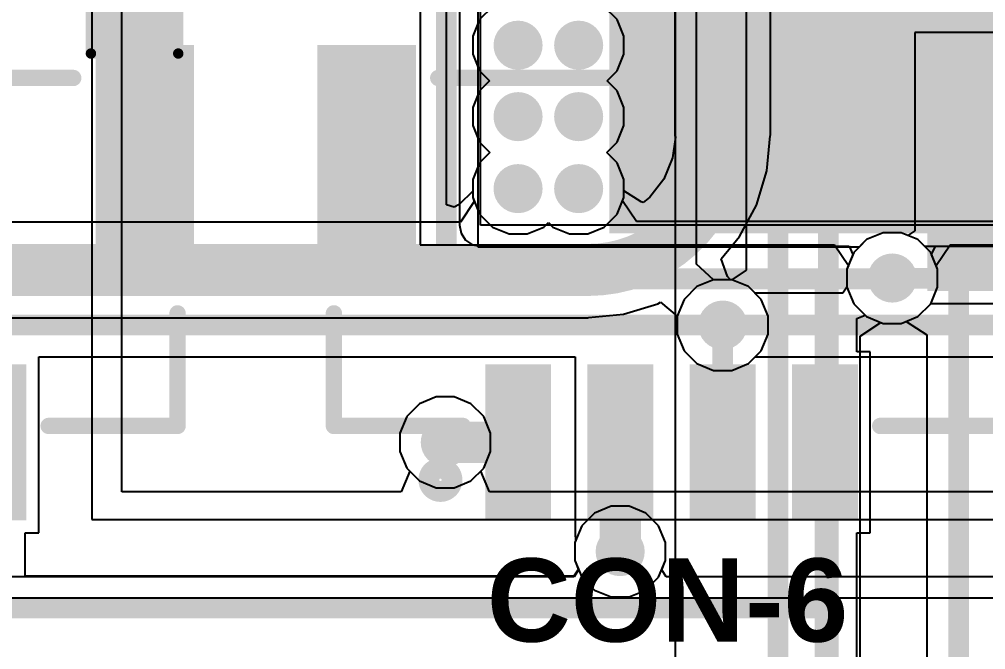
# Model space of a CAD drawing. Header units: inches. Extents: x -0.01 to 2.44, y -0.01 to 2.26.
# Drawn here: x 0.7001 to 1.1649, y 0.6153 to 0.9184 of the extents above; entities that cross this region are included whole.
import ezdxf

# ---------------------------------------------------------------- set-up
doc = ezdxf.new("R2010")
doc.units = ezdxf.units.IN
doc.header["$MEASUREMENT"] = 0
for name, color, linetype in [('Bottom Layer', 5, 'Continuous'), ('Bottom Overlay', 54, 'Continuous'), ('Bottom Paste', 16, 'Continuous'), ('Bottom Solder', 6, 'Continuous'), ('GROUND', 16, 'Continuous'), ('POWER', 76, 'Continuous'), ('SIGNAL1', 90, 'Continuous'), ('SIGNAL2', 156, 'Continuous'), ('Top Layer', 1, 'Continuous'), ('Top Overlay', 2, 'Continuous'), ('Top Paste', 8, 'Continuous'), ('Top Solder', 216, 'Continuous'), ('Via Holes', 16, 'Continuous')]:
    doc.layers.add(name, color=color, linetype=linetype)
doc.styles.add('Arial_Bold', font='', dxfattribs={"height": 0.2})
doc.styles.get('Arial_Bold').set_extended_font_data('Arial', bold=True)

# ---------------------------------------------------------------- blocks, each defined once
blk = doc.blocks.new('RES_3920_B_46')
at = {"layer": 'Bottom Layer'}
for points in [[(-0.21654, 0.12205), (-0.11024, 0.12205), (-0.11024, -0.12205), (-0.21654, -0.12205)], [(0.11024, 0.12205), (0.21654, 0.12205), (0.21654, -0.12205), (0.11024, -0.12205)]]:
    blk.add_hatch(color=5, dxfattribs=at).paths.add_polyline_path(points)
at = {"layer": 'Bottom Paste'}
for points in [[(-0.21654, 0.12205), (-0.11024, 0.12205), (-0.11024, -0.12205), (-0.21654, -0.12205)], [(0.11024, 0.12205), (0.21654, 0.12205), (0.21654, -0.12205), (0.11024, -0.12205)]]:
    blk.add_hatch(color=16, dxfattribs=at).paths.add_polyline_path(points)
at = {"layer": 'Bottom Solder'}
for points in [[(-0.22054, 0.12605), (-0.10624, 0.12605), (-0.10624, -0.12605), (-0.22054, -0.12605)], [(0.10624, 0.12605), (0.22054, 0.12605), (0.22054, -0.12605), (0.10624, -0.12605)]]:
    blk.add_hatch(color=6, dxfattribs=at).paths.add_polyline_path(points)
at = {"layer": 'Bottom Overlay'}
for points in [[(0.082, 0.111, 0.005, 0.005, 0), (-0.088, 0.111, 0.005, 0.005, 0)], [(0.082, -0.111, 0.005, 0.005, 0), (-0.088, -0.111, 0.005, 0.005, 0)]]:
    blk.add_lwpolyline(points, format="xyseb", dxfattribs=at)
for points in [[(-0.08925, 0.111, 0.0025, 0.0025, 1), (-0.08675, 0.111, 0.0025, 0.0025, 1)], [(0.08075, 0.111, 0.0025, 0.0025, 1), (0.08325, 0.111, 0.0025, 0.0025, 1)], [(-0.08925, -0.111, 0.0025, 0.0025, 1), (-0.08675, -0.111, 0.0025, 0.0025, 1)], [(0.08075, -0.111, 0.0025, 0.0025, 1), (0.08325, -0.111, 0.0025, 0.0025, 1)]]:
    blk.add_lwpolyline(points, format="xyseb", close=True, dxfattribs=at)
blk = doc.blocks.new('BM04B_GHS_TBT_89')
at = {"layer": 'Top Layer'}
for points in [[(-0.08563, 0.125), (-0.06201, 0.125), (-0.06201, 0.05807), (-0.08563, 0.05807)], [(-0.03642, 0.125), (-0.0128, 0.125), (-0.0128, 0.05807), (-0.03642, 0.05807)], [(0.0128, 0.125), (0.03642, 0.125), (0.03642, 0.05807), (0.0128, 0.05807)], [(0.06201, 0.125), (0.08563, 0.125), (0.08563, 0.05807), (0.06201, 0.05807)], [(-0.16634, 0.01476), (-0.12697, 0.01476), (-0.12697, -0.09547), (-0.16634, -0.09547)], [(0.12697, 0.01476), (0.16634, 0.01476), (0.16634, -0.09547), (0.12697, -0.09547)]]:
    blk.add_hatch(color=1, dxfattribs=at).paths.add_polyline_path(points)
at = {"layer": 'Top Paste'}
for points in [[(-0.08563, 0.125), (-0.06201, 0.125), (-0.06201, 0.05807), (-0.08563, 0.05807)], [(-0.03642, 0.125), (-0.0128, 0.125), (-0.0128, 0.05807), (-0.03642, 0.05807)], [(0.0128, 0.125), (0.03642, 0.125), (0.03642, 0.05807), (0.0128, 0.05807)], [(0.06201, 0.125), (0.08563, 0.125), (0.08563, 0.05807), (0.06201, 0.05807)], [(-0.16634, 0.01476), (-0.12697, 0.01476), (-0.12697, -0.09547), (-0.16634, -0.09547)], [(0.12697, 0.01476), (0.16634, 0.01476), (0.16634, -0.09547), (0.12697, -0.09547)]]:
    blk.add_hatch(color=8, dxfattribs=at).paths.add_polyline_path(points)
at = {"layer": 'Top Solder'}
for points in [[(-0.08963, 0.129), (-0.05801, 0.129), (-0.05801, 0.05407), (-0.08963, 0.05407)], [(-0.04042, 0.129), (-0.0088, 0.129), (-0.0088, 0.05407), (-0.04042, 0.05407)], [(0.0088, 0.129), (0.04042, 0.129), (0.04042, 0.05407), (0.0088, 0.05407)], [(0.05801, 0.129), (0.08963, 0.129), (0.08963, 0.05407), (0.05801, 0.05407)], [(-0.17034, 0.01876), (-0.12297, 0.01876), (-0.12297, -0.09947), (-0.17034, -0.09947)], [(0.12297, 0.01876), (0.17034, 0.01876), (0.17034, -0.09947), (0.12297, -0.09947)]]:
    blk.add_hatch(color=216, dxfattribs=at).paths.add_polyline_path(points)
at = {"layer": 'Top Overlay'}
for points in [[(-0.10039, 0.08366, 0.00787, 0.00787, 0), (-0.1624, 0.08366, 0.00787, 0.00787, 0)], [(-0.1624, 0.08366, 0.00787, 0.00787, 0), (-0.1624, 0.02953, 0.00787, 0.00787, 0)], [(0.1624, 0.08366, 0.00787, 0.00787, 0), (0.10039, 0.08366, 0.00787, 0.00787, 0)], [(0.1624, 0.08366, 0.00787, 0.00787, 0), (0.1624, 0.02953, 0.00787, 0.00787, 0)], [(0.1122, -0.08366, 0.00787, 0.00787, 0), (-0.1122, -0.08366, 0.00787, 0.00787, 0)]]:
    blk.add_lwpolyline(points, format="xyseb", dxfattribs=at)
for points in [[(-0.16437, 0.08366, 0.00394, 0.00394, 1), (-0.16043, 0.08366, 0.00394, 0.00394, 1)], [(-0.16437, 0.08366, 0.00394, 0.00394, 1), (-0.16043, 0.08366, 0.00394, 0.00394, 1)], [(-0.10236, 0.08366, 0.00394, 0.00394, 1), (-0.09843, 0.08366, 0.00394, 0.00394, 1)], [(0.09843, 0.08366, 0.00394, 0.00394, 1), (0.10236, 0.08366, 0.00394, 0.00394, 1)], [(0.16043, 0.08366, 0.00394, 0.00394, 1), (0.16437, 0.08366, 0.00394, 0.00394, 1)], [(0.16043, 0.08366, 0.00394, 0.00394, 1), (0.16437, 0.08366, 0.00394, 0.00394, 1)], [(-0.16437, 0.02953, 0.00394, 0.00394, 1), (-0.16043, 0.02953, 0.00394, 0.00394, 1)], [(0.16043, 0.02953, 0.00394, 0.00394, 1), (0.16437, 0.02953, 0.00394, 0.00394, 1)], [(-0.11417, -0.08366, 0.00394, 0.00394, 1), (-0.11024, -0.08366, 0.00394, 0.00394, 1)], [(0.11024, -0.08366, 0.00394, 0.00394, 1), (0.11417, -0.08366, 0.00394, 0.00394, 1)]]:
    blk.add_lwpolyline(points, format="xyseb", close=True, dxfattribs=at)
blk = doc.blocks.new('BM04B_GHS_TBT_93')
at = {"layer": 'Top Layer'}
for points in [[(-0.08563, 0.125), (-0.06201, 0.125), (-0.06201, 0.05807), (-0.08563, 0.05807)], [(-0.03642, 0.125), (-0.0128, 0.125), (-0.0128, 0.05807), (-0.03642, 0.05807)], [(0.0128, 0.125), (0.03642, 0.125), (0.03642, 0.05807), (0.0128, 0.05807)], [(0.06201, 0.125), (0.08563, 0.125), (0.08563, 0.05807), (0.06201, 0.05807)], [(-0.16634, 0.01476), (-0.12697, 0.01476), (-0.12697, -0.09547), (-0.16634, -0.09547)], [(0.12697, 0.01476), (0.16634, 0.01476), (0.16634, -0.09547), (0.12697, -0.09547)]]:
    blk.add_hatch(color=1, dxfattribs=at).paths.add_polyline_path(points)
at = {"layer": 'Top Paste'}
for points in [[(-0.08563, 0.125), (-0.06201, 0.125), (-0.06201, 0.05807), (-0.08563, 0.05807)], [(-0.03642, 0.125), (-0.0128, 0.125), (-0.0128, 0.05807), (-0.03642, 0.05807)], [(0.0128, 0.125), (0.03642, 0.125), (0.03642, 0.05807), (0.0128, 0.05807)], [(0.06201, 0.125), (0.08563, 0.125), (0.08563, 0.05807), (0.06201, 0.05807)], [(-0.16634, 0.01476), (-0.12697, 0.01476), (-0.12697, -0.09547), (-0.16634, -0.09547)], [(0.12697, 0.01476), (0.16634, 0.01476), (0.16634, -0.09547), (0.12697, -0.09547)]]:
    blk.add_hatch(color=8, dxfattribs=at).paths.add_polyline_path(points)
at = {"layer": 'Top Solder'}
for points in [[(-0.08963, 0.129), (-0.05801, 0.129), (-0.05801, 0.05407), (-0.08963, 0.05407)], [(-0.04042, 0.129), (-0.0088, 0.129), (-0.0088, 0.05407), (-0.04042, 0.05407)], [(0.0088, 0.129), (0.04042, 0.129), (0.04042, 0.05407), (0.0088, 0.05407)], [(0.05801, 0.129), (0.08963, 0.129), (0.08963, 0.05407), (0.05801, 0.05407)], [(-0.17034, 0.01876), (-0.12297, 0.01876), (-0.12297, -0.09947), (-0.17034, -0.09947)], [(0.12297, 0.01876), (0.17034, 0.01876), (0.17034, -0.09947), (0.12297, -0.09947)]]:
    blk.add_hatch(color=216, dxfattribs=at).paths.add_polyline_path(points)
at = {"layer": 'Top Overlay'}
for points in [[(-0.10039, 0.08366, 0.00787, 0.00787, 0), (-0.1624, 0.08366, 0.00787, 0.00787, 0)], [(-0.1624, 0.08366, 0.00787, 0.00787, 0), (-0.1624, 0.02953, 0.00787, 0.00787, 0)], [(0.1624, 0.08366, 0.00787, 0.00787, 0), (0.10039, 0.08366, 0.00787, 0.00787, 0)], [(0.1624, 0.08366, 0.00787, 0.00787, 0), (0.1624, 0.02953, 0.00787, 0.00787, 0)], [(0.1122, -0.08366, 0.00787, 0.00787, 0), (-0.1122, -0.08366, 0.00787, 0.00787, 0)]]:
    blk.add_lwpolyline(points, format="xyseb", dxfattribs=at)
for points in [[(-0.16437, 0.08366, 0.00394, 0.00394, 1), (-0.16043, 0.08366, 0.00394, 0.00394, 1)], [(-0.16437, 0.08366, 0.00394, 0.00394, 1), (-0.16043, 0.08366, 0.00394, 0.00394, 1)], [(-0.10236, 0.08366, 0.00394, 0.00394, 1), (-0.09843, 0.08366, 0.00394, 0.00394, 1)], [(0.09843, 0.08366, 0.00394, 0.00394, 1), (0.10236, 0.08366, 0.00394, 0.00394, 1)], [(0.16043, 0.08366, 0.00394, 0.00394, 1), (0.16437, 0.08366, 0.00394, 0.00394, 1)], [(0.16043, 0.08366, 0.00394, 0.00394, 1), (0.16437, 0.08366, 0.00394, 0.00394, 1)], [(-0.16437, 0.02953, 0.00394, 0.00394, 1), (-0.16043, 0.02953, 0.00394, 0.00394, 1)], [(0.16043, 0.02953, 0.00394, 0.00394, 1), (0.16437, 0.02953, 0.00394, 0.00394, 1)], [(-0.11417, -0.08366, 0.00394, 0.00394, 1), (-0.11024, -0.08366, 0.00394, 0.00394, 1)], [(0.11024, -0.08366, 0.00394, 0.00394, 1), (0.11417, -0.08366, 0.00394, 0.00394, 1)]]:
    blk.add_lwpolyline(points, format="xyseb", close=True, dxfattribs=at)
blk = doc.blocks.new('C___0603_B_123')
at = {"layer": 'Bottom Layer'}
for points in [[(-0.045, -0.0175), (-0.045, 0.0175), (-0.015, 0.0175), (-0.015, -0.0175)], [(0.015, -0.0175), (0.015, 0.0175), (0.045, 0.0175), (0.045, -0.0175)]]:
    blk.add_hatch(color=5, dxfattribs=at).paths.add_polyline_path(points)
at = {"layer": 'Bottom Paste'}
for points in [[(-0.045, -0.0175), (-0.045, 0.0175), (-0.015, 0.0175), (-0.015, -0.0175)], [(0.015, -0.0175), (0.015, 0.0175), (0.045, 0.0175), (0.045, -0.0175)]]:
    blk.add_hatch(color=16, dxfattribs=at).paths.add_polyline_path(points)
at = {"layer": 'Bottom Solder'}
for points in [[(-0.04736, -0.01986), (-0.04736, 0.01986), (-0.01264, 0.01986), (-0.01264, -0.01986)], [(0.01264, -0.01986), (0.01264, 0.01986), (0.04736, 0.01986), (0.04736, -0.01986)]]:
    blk.add_hatch(color=6, dxfattribs=at).paths.add_polyline_path(points)
at = {"layer": 'Bottom Overlay'}
for points in [[(-0.049, 0.021, 0.005, 0.005, 0), (-0.018, 0.021, 0.005, 0.005, 0)], [(-0.049, 0.021, 0.005, 0.005, 0), (-0.049, -0.021, 0.005, 0.005, 0)], [(0.018, 0.021, 0.005, 0.005, 0), (0.049, 0.021, 0.005, 0.005, 0)], [(0.049, 0.021, 0.005, 0.005, 0), (0.049, -0.021, 0.005, 0.005, 0)], [(-0.049, -0.021, 0.005, 0.005, 0), (-0.018, -0.021, 0.005, 0.005, 0)], [(0.018, -0.021, 0.005, 0.005, 0), (0.049, -0.021, 0.005, 0.005, 0)]]:
    blk.add_lwpolyline(points, format="xyseb", dxfattribs=at)
for points in [[(-0.05025, 0.021, 0.0025, 0.0025, 1), (-0.04775, 0.021, 0.0025, 0.0025, 1)], [(-0.05025, 0.021, 0.0025, 0.0025, 1), (-0.04775, 0.021, 0.0025, 0.0025, 1)], [(-0.01925, 0.021, 0.0025, 0.0025, 1), (-0.01675, 0.021, 0.0025, 0.0025, 1)], [(0.01675, 0.021, 0.0025, 0.0025, 1), (0.01925, 0.021, 0.0025, 0.0025, 1)], [(0.04775, 0.021, 0.0025, 0.0025, 1), (0.05025, 0.021, 0.0025, 0.0025, 1)], [(0.04775, 0.021, 0.0025, 0.0025, 1), (0.05025, 0.021, 0.0025, 0.0025, 1)], [(-0.05025, -0.021, 0.0025, 0.0025, 1), (-0.04775, -0.021, 0.0025, 0.0025, 1)], [(-0.05025, -0.021, 0.0025, 0.0025, 1), (-0.04775, -0.021, 0.0025, 0.0025, 1)], [(-0.01925, -0.021, 0.0025, 0.0025, 1), (-0.01675, -0.021, 0.0025, 0.0025, 1)], [(0.01675, -0.021, 0.0025, 0.0025, 1), (0.01925, -0.021, 0.0025, 0.0025, 1)], [(0.04775, -0.021, 0.0025, 0.0025, 1), (0.05025, -0.021, 0.0025, 0.0025, 1)], [(0.04775, -0.021, 0.0025, 0.0025, 1), (0.05025, -0.021, 0.0025, 0.0025, 1)]]:
    blk.add_lwpolyline(points, format="xyseb", close=True, dxfattribs=at)

msp = doc.modelspace()

# ---------------------------------------------------------------- hatches: boundary and pattern name
at = {"layer": 'Bottom Layer'}
h = msp.add_hatch(color=5, dxfattribs=at)
edge = h.paths.add_edge_path()
edge.add_arc((0.94, 0.90596), 0.01181, 0, 360)
h = msp.add_hatch(color=5, dxfattribs=at)
edge = h.paths.add_edge_path()
edge.add_arc((0.96915, 0.90596), 0.01181, 0, 360)
h = msp.add_hatch(color=5, dxfattribs=at)
edge = h.paths.add_edge_path()
edge.add_arc((0.94, 0.87161), 0.01181, 0, 360)
h = msp.add_hatch(color=5, dxfattribs=at)
edge = h.paths.add_edge_path()
edge.add_arc((0.96915, 0.87161), 0.01181, 0, 360)
h = msp.add_hatch(color=5, dxfattribs=at)
edge = h.paths.add_edge_path()
edge.add_arc((0.94, 0.837), 0.01181, 0, 360)
h = msp.add_hatch(color=5, dxfattribs=at)
edge = h.paths.add_edge_path()
edge.add_arc((0.96915, 0.837), 0.01181, 0, 360)
h = msp.add_hatch(color=5, dxfattribs=at)
edge = h.paths.add_edge_path()
edge.add_arc((1.12, 0.794), 0.01181, 0, 360)
h = msp.add_hatch(color=5, dxfattribs=at)
edge = h.paths.add_edge_path()
edge.add_arc((1.03843, 0.77138), 0.01181, 0, 360)
h = msp.add_hatch(color=5, dxfattribs=at)
edge = h.paths.add_edge_path()
edge.add_arc((0.905, 0.715), 0.01181, 0, 360)
h = msp.add_hatch(color=5, dxfattribs=at)
edge = h.paths.add_edge_path()
edge.add_arc((0.98912, 0.66245), 0.01181, 0, 360)
at = {"layer": 'GROUND'}
h = msp.add_hatch(color=16, dxfattribs=at)
edge = h.paths.add_edge_path()
edge.add_arc((0.94, 0.90596), 0.01181, 0, 360)
h = msp.add_hatch(color=16, dxfattribs=at)
edge = h.paths.add_edge_path()
edge.add_arc((0.96915, 0.90596), 0.01181, 0, 360)
h = msp.add_hatch(color=16, dxfattribs=at)
edge = h.paths.add_edge_path()
edge.add_arc((0.94, 0.87161), 0.01181, 0, 360)
h = msp.add_hatch(color=16, dxfattribs=at)
edge = h.paths.add_edge_path()
edge.add_arc((0.96915, 0.87161), 0.01181, 0, 360)
h = msp.add_hatch(color=16, dxfattribs=at)
edge = h.paths.add_edge_path()
edge.add_arc((0.94, 0.837), 0.01181, 0, 360)
h = msp.add_hatch(color=16, dxfattribs=at)
edge = h.paths.add_edge_path()
edge.add_arc((0.96915, 0.837), 0.01181, 0, 360)
h = msp.add_hatch(color=16, dxfattribs=at)
edge = h.paths.add_edge_path()
edge.add_arc((1.12, 0.794), 0.01181, 0, 360)
h = msp.add_hatch(color=16, dxfattribs=at)
edge = h.paths.add_edge_path()
edge.add_arc((1.03843, 0.77138), 0.01181, 0, 360)
h = msp.add_hatch(color=16, dxfattribs=at)
edge = h.paths.add_edge_path()
edge.add_arc((0.905, 0.715), 0.01181, 0, 360)
h = msp.add_hatch(color=16, dxfattribs=at)
edge = h.paths.add_edge_path()
edge.add_arc((0.98912, 0.66245), 0.01181, 0, 360)
at = {"layer": 'POWER'}
h = msp.add_hatch(color=76, dxfattribs=at)
edge = h.paths.add_edge_path()
edge.add_arc((0.94, 0.90596), 0.01181, 0, 360)
h = msp.add_hatch(color=76, dxfattribs=at)
edge = h.paths.add_edge_path()
edge.add_arc((0.96915, 0.90596), 0.01181, 0, 360)
h = msp.add_hatch(color=76, dxfattribs=at)
edge = h.paths.add_edge_path()
edge.add_arc((0.94, 0.87161), 0.01181, 0, 360)
h = msp.add_hatch(color=76, dxfattribs=at)
edge = h.paths.add_edge_path()
edge.add_arc((0.96915, 0.87161), 0.01181, 0, 360)
h = msp.add_hatch(color=76, dxfattribs=at)
edge = h.paths.add_edge_path()
edge.add_arc((0.94, 0.837), 0.01181, 0, 360)
h = msp.add_hatch(color=76, dxfattribs=at)
edge = h.paths.add_edge_path()
edge.add_arc((0.96915, 0.837), 0.01181, 0, 360)
h = msp.add_hatch(color=76, dxfattribs=at)
edge = h.paths.add_edge_path()
edge.add_arc((1.12, 0.794), 0.01181, 0, 360)
h = msp.add_hatch(color=76, dxfattribs=at)
edge = h.paths.add_edge_path()
edge.add_arc((1.03843, 0.77138), 0.01181, 0, 360)
h = msp.add_hatch(color=76, dxfattribs=at)
edge = h.paths.add_edge_path()
edge.add_arc((0.905, 0.715), 0.01181, 0, 360)
h = msp.add_hatch(color=76, dxfattribs=at)
edge = h.paths.add_edge_path()
edge.add_arc((0.98912, 0.66245), 0.01181, 0, 360)
at = {"layer": 'SIGNAL1'}
h = msp.add_hatch(color=90, dxfattribs=at)
edge = h.paths.add_edge_path()
edge.add_arc((0.94, 0.90596), 0.01181, 0, 360)
h = msp.add_hatch(color=90, dxfattribs=at)
edge = h.paths.add_edge_path()
edge.add_arc((0.96915, 0.90596), 0.01181, 0, 360)
h = msp.add_hatch(color=90, dxfattribs=at)
edge = h.paths.add_edge_path()
edge.add_arc((0.94, 0.87161), 0.01181, 0, 360)
h = msp.add_hatch(color=90, dxfattribs=at)
edge = h.paths.add_edge_path()
edge.add_arc((0.96915, 0.87161), 0.01181, 0, 360)
h = msp.add_hatch(color=90, dxfattribs=at)
edge = h.paths.add_edge_path()
edge.add_arc((0.94, 0.837), 0.01181, 0, 360)
h = msp.add_hatch(color=90, dxfattribs=at)
edge = h.paths.add_edge_path()
edge.add_arc((0.96915, 0.837), 0.01181, 0, 360)
h = msp.add_hatch(color=90, dxfattribs=at)
edge = h.paths.add_edge_path()
edge.add_arc((1.12, 0.794), 0.01181, 0, 360)
h = msp.add_hatch(color=90, dxfattribs=at)
edge = h.paths.add_edge_path()
edge.add_arc((1.03843, 0.77138), 0.01181, 0, 360)
h = msp.add_hatch(color=90, dxfattribs=at)
edge = h.paths.add_edge_path()
edge.add_arc((0.905, 0.715), 0.01181, 0, 360)
h = msp.add_hatch(color=90, dxfattribs=at)
edge = h.paths.add_edge_path()
edge.add_arc((0.98912, 0.66245), 0.01181, 0, 360)
at = {"layer": 'SIGNAL2'}
h = msp.add_hatch(color=156, dxfattribs=at)
edge = h.paths.add_edge_path()
edge.add_arc((0.94, 0.90596), 0.01181, 0, 360)
h = msp.add_hatch(color=156, dxfattribs=at)
edge = h.paths.add_edge_path()
edge.add_arc((0.96915, 0.90596), 0.01181, 0, 360)
h = msp.add_hatch(color=156, dxfattribs=at)
edge = h.paths.add_edge_path()
edge.add_arc((0.94, 0.87161), 0.01181, 0, 360)
h = msp.add_hatch(color=156, dxfattribs=at)
edge = h.paths.add_edge_path()
edge.add_arc((0.96915, 0.87161), 0.01181, 0, 360)
h = msp.add_hatch(color=156, dxfattribs=at)
edge = h.paths.add_edge_path()
edge.add_arc((0.94, 0.837), 0.01181, 0, 360)
h = msp.add_hatch(color=156, dxfattribs=at)
edge = h.paths.add_edge_path()
edge.add_arc((0.96915, 0.837), 0.01181, 0, 360)
h = msp.add_hatch(color=156, dxfattribs=at)
edge = h.paths.add_edge_path()
edge.add_arc((1.12, 0.794), 0.01181, 0, 360)
h = msp.add_hatch(color=156, dxfattribs=at)
edge = h.paths.add_edge_path()
edge.add_arc((1.03843, 0.77138), 0.01181, 0, 360)
h = msp.add_hatch(color=156, dxfattribs=at)
edge = h.paths.add_edge_path()
edge.add_arc((0.905, 0.715), 0.01181, 0, 360)
h = msp.add_hatch(color=156, dxfattribs=at)
edge = h.paths.add_edge_path()
edge.add_arc((0.98912, 0.66245), 0.01181, 0, 360)
at = {"layer": 'Top Layer'}
h = msp.add_hatch(color=1, dxfattribs=at)
edge = h.paths.add_edge_path()
edge.add_arc((0.94, 0.90596), 0.01181, 0, 360)
h = msp.add_hatch(color=1, dxfattribs=at)
edge = h.paths.add_edge_path()
edge.add_arc((0.96915, 0.90596), 0.01181, 0, 360)
h = msp.add_hatch(color=1, dxfattribs=at)
edge = h.paths.add_edge_path()
edge.add_arc((0.94, 0.87161), 0.01181, 0, 360)
h = msp.add_hatch(color=1, dxfattribs=at)
edge = h.paths.add_edge_path()
edge.add_arc((0.96915, 0.87161), 0.01181, 0, 360)
h = msp.add_hatch(color=1, dxfattribs=at)
edge = h.paths.add_edge_path()
edge.add_arc((0.94, 0.837), 0.01181, 0, 360)
h = msp.add_hatch(color=1, dxfattribs=at)
edge = h.paths.add_edge_path()
edge.add_arc((0.96915, 0.837), 0.01181, 0, 360)
h = msp.add_hatch(color=1, dxfattribs=at)
edge = h.paths.add_edge_path()
edge.add_arc((1.12, 0.794), 0.01181, 0, 360)
h = msp.add_hatch(color=1, dxfattribs=at)
edge = h.paths.add_edge_path()
edge.add_arc((1.03843, 0.77138), 0.01181, 0, 360)
h = msp.add_hatch(color=1, dxfattribs=at)
edge = h.paths.add_edge_path()
edge.add_arc((0.905, 0.715), 0.01181, 0, 360)
h = msp.add_hatch(color=1, dxfattribs=at)
edge = h.paths.add_edge_path()
edge.add_arc((0.98912, 0.66245), 0.01181, 0, 360)
at = {"layer": 'Via Holes'}
h = msp.add_hatch(color=7, dxfattribs=at)
edge = h.paths.add_edge_path()
edge.add_arc((0.94, 0.90596), 0.00591, 0, 360)
h = msp.add_hatch(color=7, dxfattribs=at)
edge = h.paths.add_edge_path()
edge.add_arc((0.96915, 0.90596), 0.00591, 0, 360)
h = msp.add_hatch(color=7, dxfattribs=at)
edge = h.paths.add_edge_path()
edge.add_arc((0.94, 0.87161), 0.00591, 0, 360)
h = msp.add_hatch(color=7, dxfattribs=at)
edge = h.paths.add_edge_path()
edge.add_arc((0.96915, 0.87161), 0.00591, 0, 360)
h = msp.add_hatch(color=7, dxfattribs=at)
edge = h.paths.add_edge_path()
edge.add_arc((0.94, 0.837), 0.00591, 0, 360)
h = msp.add_hatch(color=7, dxfattribs=at)
edge = h.paths.add_edge_path()
edge.add_arc((0.96915, 0.837), 0.00591, 0, 360)
h = msp.add_hatch(color=7, dxfattribs=at)
edge = h.paths.add_edge_path()
edge.add_arc((1.12, 0.794), 0.00591, 0, 360)
h = msp.add_hatch(color=7, dxfattribs=at)
edge = h.paths.add_edge_path()
edge.add_arc((1.03843, 0.77138), 0.00591, 0, 360)
h = msp.add_hatch(color=7, dxfattribs=at)
edge = h.paths.add_edge_path()
edge.add_arc((0.905, 0.715), 0.00591, 0, 360)
h = msp.add_hatch(color=7, dxfattribs=at)
edge = h.paths.add_edge_path()
edge.add_arc((0.98912, 0.66245), 0.00591, 0, 360)

# ---------------------------------------------------------------- linework, layer by layer
at = {"layer": 'Bottom Layer'}
for p, q in [((0.9118, 0.95168), (0.9118, 0.81946)), ((0.922, 0.81946), (0.922, 0.95168)), ((0.9118, 0.81946), (0.91258, 0.81556)), ((1.23205, 0.81946), (0.922, 0.81946)), ((0.91258, 0.81556), (0.91479, 0.81225)), ((0.91479, 0.81225), (0.9181, 0.81004)), ((0.9181, 0.81004), (0.922, 0.80927)), ((0.922, 0.80927), (1.0992, 0.80927)), ((1.0992, 0.80927), (1.10106, 0.80527)), ((1.13894, 0.80527), (1.1408, 0.80927)), ((1.1408, 0.80927), (1.23205, 0.80927)), ((1.10106, 0.80527), (1.09819, 0.79834)), ((1.14181, 0.79834), (1.13894, 0.80527)), ((1.09819, 0.79834), (1.09819, 0.78966)), ((1.14181, 0.78966), (1.14181, 0.79834)), ((1.03409, 0.79319), (1.02607, 0.78987)), ((1.04276, 0.79319), (1.03409, 0.79319)), ((1.05078, 0.78987), (1.04276, 0.79319)), ((1.02607, 0.78987), (1.01993, 0.78373)), ((1.05692, 0.78373), (1.05078, 0.78987)), ((1.09819, 0.78966), (1.10151, 0.78165)), ((1.13849, 0.78165), (1.14181, 0.78966)), ((1.01993, 0.78373), (1.01661, 0.77572)), ((1.06024, 0.77572), (1.05692, 0.78373)), ((1.10151, 0.78165), (1.10765, 0.77551)), ((1.13235, 0.77551), (1.13849, 0.78165)), ((1.01661, 0.77572), (1.01661, 0.76704)), ((1.06024, 0.76704), (1.06024, 0.77572)), ((1.10765, 0.77551), (1.11566, 0.77219)), ((1.11566, 0.77219), (1.12434, 0.77219)), ((1.12434, 0.77219), (1.13235, 0.77551)), ((1.01661, 0.76704), (1.01993, 0.75902)), ((1.05692, 0.75902), (1.06024, 0.76704)), ((1.01993, 0.75902), (1.02607, 0.75289)), ((1.05078, 0.75289), (1.05692, 0.75902)), ((1.02607, 0.75289), (1.03409, 0.74957)), ((1.03409, 0.74957), (1.04276, 0.74957)), ((1.04276, 0.74957), (1.05078, 0.75289)), ((0.98479, 0.68426), (0.97677, 0.68094)), ((0.99346, 0.68426), (0.98479, 0.68426)), ((1.00148, 0.68094), (0.99346, 0.68426)), ((0.97677, 0.68094), (0.97063, 0.6748)), ((1.00761, 0.6748), (1.00148, 0.68094)), ((0.97063, 0.6748), (0.96731, 0.66679)), ((1.01094, 0.66679), (1.00761, 0.6748)), ((0.96731, 0.66679), (0.96731, 0.65811)), ((1.01094, 0.65811), (1.01094, 0.66679)), ((0.96731, 0.65811), (0.96915, 0.65368)), ((1.0091, 0.65368), (1.01094, 0.65811)), ((0.96915, 0.65368), (0.96692, 0.65036)), ((1.01132, 0.65036), (1.0091, 0.65368)), ((0.96692, 0.65036), (0.68627, 0.65036)), ((1.48694, 0.65036), (1.01132, 0.65036)), ((0.27277, 0.64016), (1.48694, 0.64016))]:
    msp.add_line(p, q, dxfattribs=at)
at = {"layer": 'GROUND'}
for p, q in [((0.92765, 0.92445), (0.92151, 0.91831)), ((0.98764, 0.91831), (0.9815, 0.92445)), ((0.92151, 0.91831), (0.91819, 0.9103)), ((0.99096, 0.9103), (0.98764, 0.91831)), ((0.91819, 0.9103), (0.91819, 0.90162)), ((0.99096, 0.90162), (0.99096, 0.9103)), ((0.91819, 0.90162), (0.92151, 0.8936)), ((0.98764, 0.8936), (0.99096, 0.90162)), ((0.92151, 0.8936), (0.92633, 0.88879)), ((0.98282, 0.88879), (0.98764, 0.8936)), ((0.92633, 0.88879), (0.92151, 0.88397)), ((0.98764, 0.88397), (0.98282, 0.88879)), ((0.92151, 0.88397), (0.91819, 0.87595)), ((0.99096, 0.87595), (0.98764, 0.88397)), ((0.91819, 0.87595), (0.91819, 0.86728)), ((0.99096, 0.86728), (0.99096, 0.87595)), ((0.91819, 0.86728), (0.92151, 0.85926)), ((0.98764, 0.85926), (0.99096, 0.86728)), ((0.92151, 0.85926), (0.92646, 0.85431)), ((0.98268, 0.85431), (0.98764, 0.85926)), ((0.92646, 0.85431), (0.92151, 0.84935)), ((0.98764, 0.84935), (0.98268, 0.85431)), ((0.92151, 0.84935), (0.91819, 0.84134)), ((0.99096, 0.84134), (0.98764, 0.84935)), ((0.91819, 0.84134), (0.91819, 0.83266)), ((0.99096, 0.83266), (0.99096, 0.84134)), ((0.91819, 0.83266), (0.92151, 0.82465)), ((0.98764, 0.82465), (0.99096, 0.83266)), ((0.92151, 0.82465), (0.92765, 0.81851)), ((0.9815, 0.81851), (0.98764, 0.82465)), ((0.92765, 0.81851), (0.93566, 0.81519)), ((0.94434, 0.81519), (0.95235, 0.81851)), ((0.95235, 0.81851), (0.95457, 0.82073)), ((0.95457, 0.82073), (0.95679, 0.81851)), ((0.95679, 0.81851), (0.96481, 0.81519)), ((0.97349, 0.81519), (0.9815, 0.81851)), ((0.93566, 0.81519), (0.94434, 0.81519)), ((0.96481, 0.81519), (0.97349, 0.81519)), ((1.11566, 0.81581), (1.10765, 0.81249)), ((1.12434, 0.81581), (1.11566, 0.81581)), ((1.13235, 0.81249), (1.12434, 0.81581)), ((1.10765, 0.81249), (1.10151, 0.80635)), ((1.13849, 0.80635), (1.13235, 0.81249)), ((1.10151, 0.80635), (1.09819, 0.79834)), ((1.14181, 0.79834), (1.13849, 0.80635)), ((1.09819, 0.79834), (1.09819, 0.78966)), ((1.14181, 0.78966), (1.14181, 0.79834)), ((1.03409, 0.79319), (1.02607, 0.78987)), ((1.04276, 0.79319), (1.03409, 0.79319)), ((1.05078, 0.78987), (1.04276, 0.79319)), ((1.02607, 0.78987), (1.01993, 0.78373)), ((1.05692, 0.78373), (1.05078, 0.78987)), ((1.09819, 0.78966), (1.10151, 0.78165)), ((1.13849, 0.78165), (1.14181, 0.78966)), ((1.01993, 0.78373), (1.01661, 0.77572)), ((1.06024, 0.77572), (1.05692, 0.78373)), ((1.10151, 0.78165), (1.10765, 0.77551)), ((1.13235, 0.77551), (1.13849, 0.78165)), ((1.01661, 0.77572), (1.01661, 0.76704)), ((1.06024, 0.76704), (1.06024, 0.77572)), ((1.10765, 0.77551), (1.11566, 0.77219)), ((1.11566, 0.77219), (1.12434, 0.77219)), ((1.12434, 0.77219), (1.13235, 0.77551)), ((1.01661, 0.76704), (1.01993, 0.75902)), ((1.05692, 0.75902), (1.06024, 0.76704)), ((1.01993, 0.75902), (1.02607, 0.75289)), ((1.05078, 0.75289), (1.05692, 0.75902)), ((1.02607, 0.75289), (1.03409, 0.74957)), ((1.03409, 0.74957), (1.04276, 0.74957)), ((1.04276, 0.74957), (1.05078, 0.75289)), ((0.98479, 0.68426), (0.97677, 0.68094)), ((0.99346, 0.68426), (0.98479, 0.68426)), ((1.00148, 0.68094), (0.99346, 0.68426)), ((0.97677, 0.68094), (0.97063, 0.6748)), ((1.00761, 0.6748), (1.00148, 0.68094)), ((0.97063, 0.6748), (0.96731, 0.66679)), ((1.01094, 0.66679), (1.00761, 0.6748)), ((0.96731, 0.66679), (0.96731, 0.65811)), ((1.01094, 0.65811), (1.01094, 0.66679)), ((0.96731, 0.65811), (0.97063, 0.65009)), ((1.00761, 0.65009), (1.01094, 0.65811)), ((0.97063, 0.65009), (0.97677, 0.64396)), ((1.00148, 0.64396), (1.00761, 0.65009)), ((0.97677, 0.64396), (0.98479, 0.64064)), ((0.99346, 0.64064), (1.00148, 0.64396)), ((0.98479, 0.64064), (0.99346, 0.64064))]:
    msp.add_line(p, q, dxfattribs=at)
at = {"layer": 'POWER'}
for p, q in [((0.735, 1.30182), (0.735, 0.67791)), ((0.74937, 0.6912), (0.74937, 1.26867)), ((0.89297, 1.26867), (0.89297, 0.81)), ((0.90553, 0.82923), (0.90553, 1.05527)), ((0.92765, 0.92445), (0.92151, 0.91831)), ((0.98764, 0.91831), (0.9815, 0.92445)), ((0.92151, 0.91831), (0.91819, 0.9103)), ((0.99096, 0.9103), (0.98764, 0.91831)), ((0.91819, 0.9103), (0.91819, 0.90162)), ((0.99096, 0.90162), (0.99096, 0.9103)), ((0.91819, 0.90162), (0.92151, 0.8936)), ((0.98764, 0.8936), (0.99096, 0.90162)), ((0.92151, 0.8936), (0.92633, 0.88879)), ((0.98282, 0.88879), (0.98764, 0.8936)), ((0.92633, 0.88879), (0.92151, 0.88397)), ((0.98764, 0.88397), (0.98282, 0.88879)), ((0.92151, 0.88397), (0.91819, 0.87595)), ((0.99096, 0.87595), (0.98764, 0.88397)), ((0.91819, 0.87595), (0.91819, 0.86728)), ((0.99096, 0.86728), (0.99096, 0.87595)), ((0.91819, 0.86728), (0.92151, 0.85926)), ((0.98764, 0.85926), (0.99096, 0.86728)), ((0.92151, 0.85926), (0.92646, 0.85431)), ((0.98268, 0.85431), (0.98764, 0.85926)), ((0.92646, 0.85431), (0.92151, 0.84935)), ((0.98764, 0.84935), (0.98268, 0.85431)), ((0.92151, 0.84935), (0.91819, 0.84134)), ((0.99096, 0.84134), (0.98764, 0.84935)), ((0.91819, 0.84134), (0.91819, 0.83584)), ((0.99096, 0.83266), (0.99096, 0.84134)), ((0.91819, 0.83584), (0.91175, 0.82938)), ((0.99032, 0.83113), (0.99096, 0.83266)), ((0.90925, 0.8281), (0.90553, 0.82923)), ((0.91175, 0.82938), (0.90925, 0.8281)), ((0.997, 0.82113), (0.99032, 0.83113)), ((1.34675, 0.82113), (0.997, 0.82113)), ((0.89297, 0.81), (1.0922, 0.81)), ((1.0922, 0.81), (1.09888, 0.8)), ((1.14112, 0.8), (1.1478, 0.81)), ((1.1478, 0.81), (1.336, 0.81)), ((1.09888, 0.8), (1.09819, 0.79834)), ((1.14181, 0.79834), (1.14112, 0.8)), ((1.09819, 0.79834), (1.09819, 0.78966)), ((1.14181, 0.78966), (1.14181, 0.79834)), ((1.03409, 0.79319), (1.02607, 0.78987)), ((1.04276, 0.79319), (1.03409, 0.79319)), ((1.05078, 0.78987), (1.04276, 0.79319)), ((1.02607, 0.78987), (1.01993, 0.78373)), ((1.05692, 0.78373), (1.05078, 0.78987)), ((1.09819, 0.78966), (1.10151, 0.78165)), ((1.13849, 0.78165), (1.14181, 0.78966)), ((1.01993, 0.78373), (1.01661, 0.77572)), ((1.06024, 0.77572), (1.05692, 0.78373)), ((1.10151, 0.78165), (1.10765, 0.77551)), ((1.13235, 0.77551), (1.13849, 0.78165)), ((1.01661, 0.77572), (1.01661, 0.76704)), ((1.06024, 0.76704), (1.06024, 0.77572)), ((1.10765, 0.77551), (1.11566, 0.77219)), ((1.11566, 0.77219), (1.12434, 0.77219)), ((1.12434, 0.77219), (1.13235, 0.77551)), ((1.01661, 0.76704), (1.01993, 0.75902)), ((1.05692, 0.75902), (1.06024, 0.76704)), ((1.01993, 0.75902), (1.02607, 0.75289)), ((1.05078, 0.75289), (1.05692, 0.75902)), ((1.02607, 0.75289), (1.03409, 0.74957)), ((1.03409, 0.74957), (1.04276, 0.74957)), ((1.04276, 0.74957), (1.05078, 0.75289)), ((0.90066, 0.73681), (0.89265, 0.73349)), ((0.90934, 0.73681), (0.90066, 0.73681)), ((0.91735, 0.73349), (0.90934, 0.73681)), ((0.89265, 0.73349), (0.88651, 0.72735)), ((0.92349, 0.72735), (0.91735, 0.73349)), ((0.88651, 0.72735), (0.88319, 0.71934)), ((0.92681, 0.71934), (0.92349, 0.72735)), ((0.88319, 0.71934), (0.88319, 0.71066)), ((0.92681, 0.71066), (0.92681, 0.71934)), ((0.88319, 0.71066), (0.88651, 0.70265)), ((0.92349, 0.70265), (0.92681, 0.71066)), ((0.88651, 0.70265), (0.88795, 0.7012)), ((0.92205, 0.7012), (0.92349, 0.70265)), ((0.88795, 0.7012), (0.88381, 0.6912)), ((0.92619, 0.6912), (0.92205, 0.7012)), ((0.88381, 0.6912), (0.74937, 0.6912)), ((1.336, 0.6912), (0.92619, 0.6912)), ((0.735, 0.67791), (1.34675, 0.67791))]:
    msp.add_line(p, q, dxfattribs=at)
at = {"layer": 'SIGNAL1'}
for p, q in [((1.06137, 0.86262), (1.06137, 1.06372)), ((1.01548, 0.95204), (1.01548, 0.86262)), ((0.92765, 0.92445), (0.92151, 0.91831)), ((0.98764, 0.91831), (0.9815, 0.92445)), ((0.92151, 0.91831), (0.91819, 0.9103)), ((0.99096, 0.9103), (0.98764, 0.91831)), ((0.91819, 0.9103), (0.91819, 0.90162)), ((0.99096, 0.90162), (0.99096, 0.9103)), ((0.91819, 0.90162), (0.92151, 0.8936)), ((0.98764, 0.8936), (0.99096, 0.90162)), ((0.92151, 0.8936), (0.92633, 0.88879)), ((0.98282, 0.88879), (0.98764, 0.8936)), ((0.92633, 0.88879), (0.92151, 0.88397)), ((0.98764, 0.88397), (0.98282, 0.88879)), ((0.92151, 0.88397), (0.91819, 0.87595)), ((0.99096, 0.87595), (0.98764, 0.88397)), ((0.91819, 0.87595), (0.91819, 0.86728)), ((0.99096, 0.86728), (0.99096, 0.87595)), ((0.91819, 0.86728), (0.92151, 0.85926)), ((0.98764, 0.85926), (0.99096, 0.86728)), ((1.01567, 0.86171), (1.01435, 0.85173)), ((1.01548, 0.86262), (1.01567, 0.86171)), ((1.05966, 0.84552), (1.06133, 0.86244)), ((1.06133, 0.86244), (1.06137, 0.86262)), ((0.92151, 0.85926), (0.92646, 0.85431)), ((0.98268, 0.85431), (0.98764, 0.85926)), ((0.92646, 0.85431), (0.92151, 0.84935)), ((0.98764, 0.84935), (0.98268, 0.85431)), ((1.01435, 0.85173), (1.01014, 0.84157)), ((0.92151, 0.84935), (0.91819, 0.84134)), ((0.99096, 0.84134), (0.98764, 0.84935)), ((0.91819, 0.84134), (0.91819, 0.83266)), ((0.99096, 0.83587), (0.99096, 0.84134)), ((1.01014, 0.84157), (1.00345, 0.83285)), ((1.05467, 0.82908), (1.05966, 0.84552)), ((0.91819, 0.83266), (0.91895, 0.83082)), ((0.99916, 0.83061), (0.99096, 0.83587)), ((1.00345, 0.83285), (1.0002, 0.83035)), ((0.91895, 0.83082), (0.91227, 0.82082)), ((1.0002, 0.83035), (0.99916, 0.83061)), ((1.04657, 0.81392), (1.05467, 0.82908)), ((0.91227, 0.82082), (0.64446, 0.82082)), ((1.03777, 0.80319), (1.04657, 0.81392)), ((1.11566, 0.81581), (1.10765, 0.81249)), ((1.12434, 0.81581), (1.11566, 0.81581)), ((1.13235, 0.81249), (1.12434, 0.81581)), ((1.10765, 0.81249), (1.10151, 0.80635)), ((1.1357, 0.80914), (1.13235, 0.81249)), ((1.66893, 0.80914), (1.1357, 0.80914)), ((1.10151, 0.80635), (1.09819, 0.79834)), ((1.04077, 0.79479), (1.03777, 0.80319)), ((1.09819, 0.79834), (1.09819, 0.78966)), ((1.04217, 0.79319), (1.04077, 0.79479)), ((1.04276, 0.79319), (1.04217, 0.79319)), ((1.05078, 0.78987), (1.04276, 0.79319)), ((1.05398, 0.78667), (1.05078, 0.78987)), ((1.09619, 0.78667), (1.05398, 0.78667)), ((1.09819, 0.78966), (1.09619, 0.78667)), ((0.99079, 0.77664), (1.00723, 0.78163)), ((1.00723, 0.78163), (1.00853, 0.78232)), ((1.00853, 0.78232), (1.01661, 0.77572)), ((0.97387, 0.77498), (0.99079, 0.77664)), ((0.61616, 0.77494), (0.97368, 0.77494)), ((0.97368, 0.77494), (0.97387, 0.77498)), ((1.01661, 0.77572), (1.01661, 0.76704)), ((1.01661, 0.76704), (1.01993, 0.75902)), ((1.01993, 0.75902), (1.02607, 0.75289)), ((1.05078, 0.75289), (1.05398, 0.75608)), ((1.05398, 0.75608), (1.25849, 0.75608)), ((1.02607, 0.75289), (1.03409, 0.74957)), ((1.03409, 0.74957), (1.04276, 0.74957)), ((1.04276, 0.74957), (1.05078, 0.75289)), ((0.98479, 0.68426), (0.97677, 0.68094)), ((0.99346, 0.68426), (0.98479, 0.68426)), ((1.00148, 0.68094), (0.99346, 0.68426)), ((0.97677, 0.68094), (0.97063, 0.6748)), ((1.00761, 0.6748), (1.00148, 0.68094)), ((0.97063, 0.6748), (0.96731, 0.66679)), ((1.01094, 0.66679), (1.00761, 0.6748)), ((0.96731, 0.66679), (0.96731, 0.65811)), ((1.01094, 0.65811), (1.01094, 0.66679)), ((0.96731, 0.65811), (0.97063, 0.65009)), ((1.00761, 0.65009), (1.01094, 0.65811)), ((0.97063, 0.65009), (0.97677, 0.64396)), ((1.00148, 0.64396), (1.00761, 0.65009)), ((0.97677, 0.64396), (0.98479, 0.64064)), ((0.99346, 0.64064), (1.00148, 0.64396)), ((0.98479, 0.64064), (0.99346, 0.64064))]:
    msp.add_line(p, q, dxfattribs=at)
for points in [[(1.03843, 0.86262, 0.025, 0.025, 0), (1.03843, 1.23793, 0.025, 0.025, 0)], [(1.03843, 0.86262, 0.025, 0.025, -0.414214), (0.97368, 0.79788, 0.025, 0.025, 0)], [(0.61616, 0.79788, 0.025, 0.025, 0), (0.97368, 0.79788, 0.025, 0.025, 0)], [(1.12, 0.794, 0.01, 0.01, 0), (1.12015, 0.79385, 0.01, 0.01, 0)], [(1.12015, 0.79385, 0.01, 0.01, 0), (1.66893, 0.79385, 0.01, 0.01, 0)], [(1.03843, 0.77138, 0.01, 0.01, 0), (1.62556, 0.77138, 0.01, 0.01, 0)]]:
    msp.add_lwpolyline(points, format="xyseb", dxfattribs=at)
for points in [[(1.03218, 0.86262, 0.0125, 0.0125, 1), (1.04468, 0.86262, 0.0125, 0.0125, 1)], [(1.03218, 0.86262, 0.0125, 0.0125, 1), (1.04468, 0.86262, 0.0125, 0.0125, 1)], [(0.96743, 0.79788, 0.0125, 0.0125, 1), (0.97993, 0.79788, 0.0125, 0.0125, 1)], [(0.96743, 0.79788, 0.0125, 0.0125, 1), (0.97993, 0.79788, 0.0125, 0.0125, 1)], [(1.1175, 0.794, 0.005, 0.005, 1), (1.1225, 0.794, 0.005, 0.005, 1)], [(1.11765, 0.79385, 0.005, 0.005, 1), (1.12265, 0.79385, 0.005, 0.005, 1)], [(1.11765, 0.79385, 0.005, 0.005, 1), (1.12265, 0.79385, 0.005, 0.005, 1)], [(1.03593, 0.77138, 0.005, 0.005, 1), (1.04093, 0.77138, 0.005, 0.005, 1)]]:
    msp.add_lwpolyline(points, format="xyseb", close=True, dxfattribs=at)
at = {"layer": 'SIGNAL2'}
for p, q in [((1.04971, 1.104), (1.04971, 0.79783)), ((1.01563, 1.005), (1.01563, 0.0102)), ((1.02582, 0.80059), (1.02582, 1.005)), ((0.92765, 0.92445), (0.92151, 0.91831)), ((0.98764, 0.91831), (0.9815, 0.92445)), ((0.92151, 0.91831), (0.91819, 0.9103)), ((0.99096, 0.9103), (0.98764, 0.91831)), ((0.91819, 0.9103), (0.91819, 0.90162)), ((0.99096, 0.90162), (0.99096, 0.9103)), ((0.91819, 0.90162), (0.92151, 0.8936)), ((0.98764, 0.8936), (0.99096, 0.90162)), ((0.92151, 0.8936), (0.92633, 0.88879)), ((0.98282, 0.88879), (0.98764, 0.8936)), ((0.92633, 0.88879), (0.92151, 0.88397)), ((0.98764, 0.88397), (0.98282, 0.88879)), ((0.92151, 0.88397), (0.91819, 0.87595)), ((0.99096, 0.87595), (0.98764, 0.88397)), ((0.91819, 0.87595), (0.91819, 0.86728)), ((0.99096, 0.86728), (0.99096, 0.87595)), ((0.91819, 0.86728), (0.92151, 0.85926)), ((0.98764, 0.85926), (0.99096, 0.86728)), ((0.92151, 0.85926), (0.92646, 0.85431)), ((0.98268, 0.85431), (0.98764, 0.85926)), ((0.92646, 0.85431), (0.92151, 0.84935)), ((0.98764, 0.84935), (0.98268, 0.85431)), ((0.92151, 0.84935), (0.91819, 0.84134)), ((0.99096, 0.84134), (0.98764, 0.84935)), ((0.91819, 0.84134), (0.91819, 0.83266)), ((0.99096, 0.83266), (0.99096, 0.84134)), ((0.91819, 0.83266), (0.92151, 0.82465)), ((0.98764, 0.82465), (0.99096, 0.83266)), ((0.92151, 0.82465), (0.92765, 0.81851)), ((0.9815, 0.81851), (0.98764, 0.82465)), ((0.92765, 0.81851), (0.93566, 0.81519)), ((0.94434, 0.81519), (0.95235, 0.81851)), ((0.95235, 0.81851), (0.95457, 0.82073)), ((0.95457, 0.82073), (0.95679, 0.81851)), ((0.95679, 0.81851), (0.96481, 0.81519)), ((0.97349, 0.81519), (0.9815, 0.81851)), ((0.93566, 0.81519), (0.94434, 0.81519)), ((0.96481, 0.81519), (0.97349, 0.81519)), ((1.03409, 0.79319), (1.02582, 0.80059)), ((1.04971, 0.79783), (1.04276, 0.79319)), ((1.04276, 0.79319), (1.03409, 0.79319)), ((1.10451, 0.76599), (1.11451, 0.77267)), ((1.11451, 0.77267), (1.11566, 0.77219)), ((1.11566, 0.77219), (1.12434, 0.77219)), ((1.12434, 0.77219), (1.12666, 0.77315)), ((1.12666, 0.77315), (1.13666, 0.76675)), ((1.10451, 0.14475), (1.10451, 0.76599)), ((1.13666, 0.76675), (1.13666, 0.32307)), ((0.90066, 0.73681), (0.89265, 0.73349)), ((0.90934, 0.73681), (0.90066, 0.73681)), ((0.91735, 0.73349), (0.90934, 0.73681)), ((0.89265, 0.73349), (0.88651, 0.72735)), ((0.92349, 0.72735), (0.91735, 0.73349)), ((0.88651, 0.72735), (0.88319, 0.71934)), ((0.92681, 0.71934), (0.92349, 0.72735)), ((0.88319, 0.71934), (0.88319, 0.71066)), ((0.92681, 0.71066), (0.92681, 0.71934)), ((0.88319, 0.71066), (0.88651, 0.70265)), ((0.92349, 0.70265), (0.92681, 0.71066)), ((0.88651, 0.70265), (0.89265, 0.69651)), ((0.91735, 0.69651), (0.92349, 0.70265)), ((0.89265, 0.69651), (0.90066, 0.69319)), ((0.90066, 0.69319), (0.90934, 0.69319)), ((0.90934, 0.69319), (0.91735, 0.69651))]:
    msp.add_line(p, q, dxfattribs=at)
for points in [[(1.15196, 0.32307, 0.01, 0.01, 0), (1.15196, 1.27938, 0.01, 0.01, 0)], [(1.065, 0.04502, 0.01, 0.01, 0), (1.065, 1.104, 0.01, 0.01, 0)], [(1.08921, 0.14475, 0.01, 0.01, 0), (1.08921, 1.07979, 0.01, 0.01, 0)]]:
    msp.add_lwpolyline(points, format="xyseb", dxfattribs=at)
at = {"layer": 'Top Layer'}
for p, q in [((0.92082, 0.80889), (0.92082, 0.92906)), ((1.19016, 0.91201), (1.13079, 0.91201)), ((1.13079, 0.91201), (1.13079, 0.81674)), ((1.11566, 0.81581), (1.10765, 0.81249)), ((1.12434, 0.81581), (1.11566, 0.81581)), ((1.12746, 0.81452), (1.12434, 0.81581)), ((1.13079, 0.81674), (1.12746, 0.81452)), ((1.10404, 0.80889), (0.92082, 0.80889)), ((1.10765, 0.81249), (1.10404, 0.80889)), ((1.13235, 0.77551), (1.13849, 0.78165)), ((1.13849, 0.78165), (1.13854, 0.78177)), ((1.13854, 0.78177), (1.19016, 0.78177)), ((1.10293, 0.77457), (1.10693, 0.77622)), ((1.10293, 0.75846), (1.10293, 0.77457)), ((1.10693, 0.77622), (1.10765, 0.77551)), ((1.10765, 0.77551), (1.11566, 0.77219)), ((1.11566, 0.77219), (1.12434, 0.77219)), ((1.12434, 0.77219), (1.13235, 0.77551)), ((1.10945, 0.75846), (1.10293, 0.75846)), ((1.10945, 0.67154), (1.10945, 0.75846)), ((0.70945, 0.67154), (0.70945, 0.75608)), ((0.70945, 0.75608), (0.9674, 0.75608)), ((0.9674, 0.75608), (0.9674, 0.67154)), ((0.70293, 0.65065), (0.70293, 0.67154)), ((0.70293, 0.67154), (0.70945, 0.67154)), ((0.9674, 0.67154), (0.9674, 0.67154)), ((0.9674, 0.67154), (0.96762, 0.66754)), ((1.10293, 0.63535), (1.10293, 0.67154)), ((1.10293, 0.67154), (1.10945, 0.67154)), ((0.96762, 0.66754), (0.96731, 0.66679)), ((0.96731, 0.66679), (0.96731, 0.65811)), ((0.96731, 0.65811), (0.96903, 0.65397)), ((0.96903, 0.65397), (0.9668, 0.65065)), ((0.9668, 0.65065), (0.70293, 0.65065)), ((1.10293, 0.45846), (1.10293, 0.63535))]:
    msp.add_line(p, q, dxfattribs=at)
for points in [[(0.90553, 0.79359, 0.01, 0.01, 0), (0.90553, 0.94435, 0.01, 0.01, 0)], [(0.90553, 0.79359, 0.01, 0.01, 0), (1.08764, 0.79359, 0.01, 0.01, 0)], [(1.08764, 0.715, 0.01, 0.01, 0), (1.08764, 0.79359, 0.01, 0.01, 0)], [(1.08764, 0.79359, 0.01, 0.01, 0), (1.11959, 0.79359, 0.01, 0.01, 0)], [(1.11959, 0.79359, 0.01, 0.01, 0), (1.12, 0.794, 0.01, 0.01, 0)], [(0.63843, 0.77138, 0.01, 0.01, 0), (1.03843, 0.77138, 0.01, 0.01, 0)], [(1.03843, 0.71535, 0.01, 0.01, 0), (1.03843, 0.77138, 0.01, 0.01, 0)], [(0.905, 0.715, 0.02, 0.02, 0), (0.94, 0.715, 0.02, 0.02, 0)], [(0.98921, 0.715, 0.02, 0.02, 0), (0.9893, 0.71509, 0.02, 0.02, 0)], [(0.98921, 0.66254, 0.02, 0.02, 0), (0.98921, 0.715, 0.02, 0.02, 0)], [(1.08764, 0.63535, 0.01, 0.01, 0), (1.08764, 0.715, 0.01, 0.01, 0)], [(0.98912, 0.66245, 0.02, 0.02, 0), (0.98921, 0.66254, 0.02, 0.02, 0)], [(0.68764, 0.63535, 0.01, 0.01, 0), (1.08764, 0.63535, 0.01, 0.01, 0)], [(1.08764, 0.415, 0.01, 0.01, 0), (1.08764, 0.63535, 0.01, 0.01, 0)]]:
    msp.add_lwpolyline(points, format="xyseb", dxfattribs=at)
for points in [[(0.90303, 0.79359, 0.005, 0.005, 1), (0.90803, 0.79359, 0.005, 0.005, 1)], [(0.90303, 0.79359, 0.005, 0.005, 1), (0.90803, 0.79359, 0.005, 0.005, 1)], [(1.08514, 0.79359, 0.005, 0.005, 1), (1.09014, 0.79359, 0.005, 0.005, 1)], [(1.08514, 0.79359, 0.005, 0.005, 1), (1.09014, 0.79359, 0.005, 0.005, 1)], [(1.08514, 0.79359, 0.005, 0.005, 1), (1.09014, 0.79359, 0.005, 0.005, 1)], [(1.11709, 0.79359, 0.005, 0.005, 1), (1.12209, 0.79359, 0.005, 0.005, 1)], [(1.11709, 0.79359, 0.005, 0.005, 1), (1.12209, 0.79359, 0.005, 0.005, 1)], [(1.1175, 0.794, 0.005, 0.005, 1), (1.1225, 0.794, 0.005, 0.005, 1)], [(1.03593, 0.77138, 0.005, 0.005, 1), (1.04093, 0.77138, 0.005, 0.005, 1)], [(1.03593, 0.77138, 0.005, 0.005, 1), (1.04093, 0.77138, 0.005, 0.005, 1)], [(0.9, 0.715, 0.01, 0.01, 1), (0.91, 0.715, 0.01, 0.01, 1)], [(0.935, 0.715, 0.01, 0.01, 1), (0.945, 0.715, 0.01, 0.01, 1)], [(0.98421, 0.715, 0.01, 0.01, 1), (0.99421, 0.715, 0.01, 0.01, 1)], [(0.98421, 0.715, 0.01, 0.01, 1), (0.99421, 0.715, 0.01, 0.01, 1)], [(0.9843, 0.71509, 0.01, 0.01, 1), (0.9943, 0.71509, 0.01, 0.01, 1)], [(1.03593, 0.71535, 0.005, 0.005, 1), (1.04093, 0.71535, 0.005, 0.005, 1)], [(1.08514, 0.715, 0.005, 0.005, 1), (1.09014, 0.715, 0.005, 0.005, 1)], [(1.08514, 0.715, 0.005, 0.005, 1), (1.09014, 0.715, 0.005, 0.005, 1)], [(0.98412, 0.66245, 0.01, 0.01, 1), (0.99412, 0.66245, 0.01, 0.01, 1)], [(0.98421, 0.66254, 0.01, 0.01, 1), (0.99421, 0.66254, 0.01, 0.01, 1)], [(0.98421, 0.66254, 0.01, 0.01, 1), (0.99421, 0.66254, 0.01, 0.01, 1)], [(1.08514, 0.63535, 0.005, 0.005, 1), (1.09014, 0.63535, 0.005, 0.005, 1)], [(1.08514, 0.63535, 0.005, 0.005, 1), (1.09014, 0.63535, 0.005, 0.005, 1)], [(1.08514, 0.63535, 0.005, 0.005, 1), (1.09014, 0.63535, 0.005, 0.005, 1)]]:
    msp.add_lwpolyline(points, format="xyseb", close=True, dxfattribs=at)
at = {"layer": 'Top Overlay'}
for points in [[(0.90825, 0.69694, 0.01, 0.01, 1), (0.89708, 0.69694, 0.01, 0.01, 1)], [(0.89458, 0.69694, 0.005, 0.005, 1), (0.89958, 0.69694, 0.005, 0.005, 1)], [(0.90575, 0.69694, 0.005, 0.005, 1), (0.91075, 0.69694, 0.005, 0.005, 1)]]:
    msp.add_lwpolyline(points, format="xyseb", close=True, dxfattribs=at)

# ---------------------------------------------------------------- block references
for name, p, rotation in [('RES_3920_B_46', (1.11, 1.036), 270), ('C___0603_B_123', (0.75555, 0.95096), 90), ('BM04B_GHS_TBT_93', (0.61382, 0.80654), 180), ('BM04B_GHS_TBT_89', (1.01382, 0.80654), 180)]:
    msp.add_blockref(name, p, dxfattribs=dict(rotation=rotation))

# ---------------------------------------------------------------- texts
at = {"layer": 'Top Overlay', "style": 'Arial_Bold'}
msp.add_text('CON-6', height=0.04, dxfattribs=at).set_placement((0.925, 0.61915))

doc.saveas('drawing.dxf')
